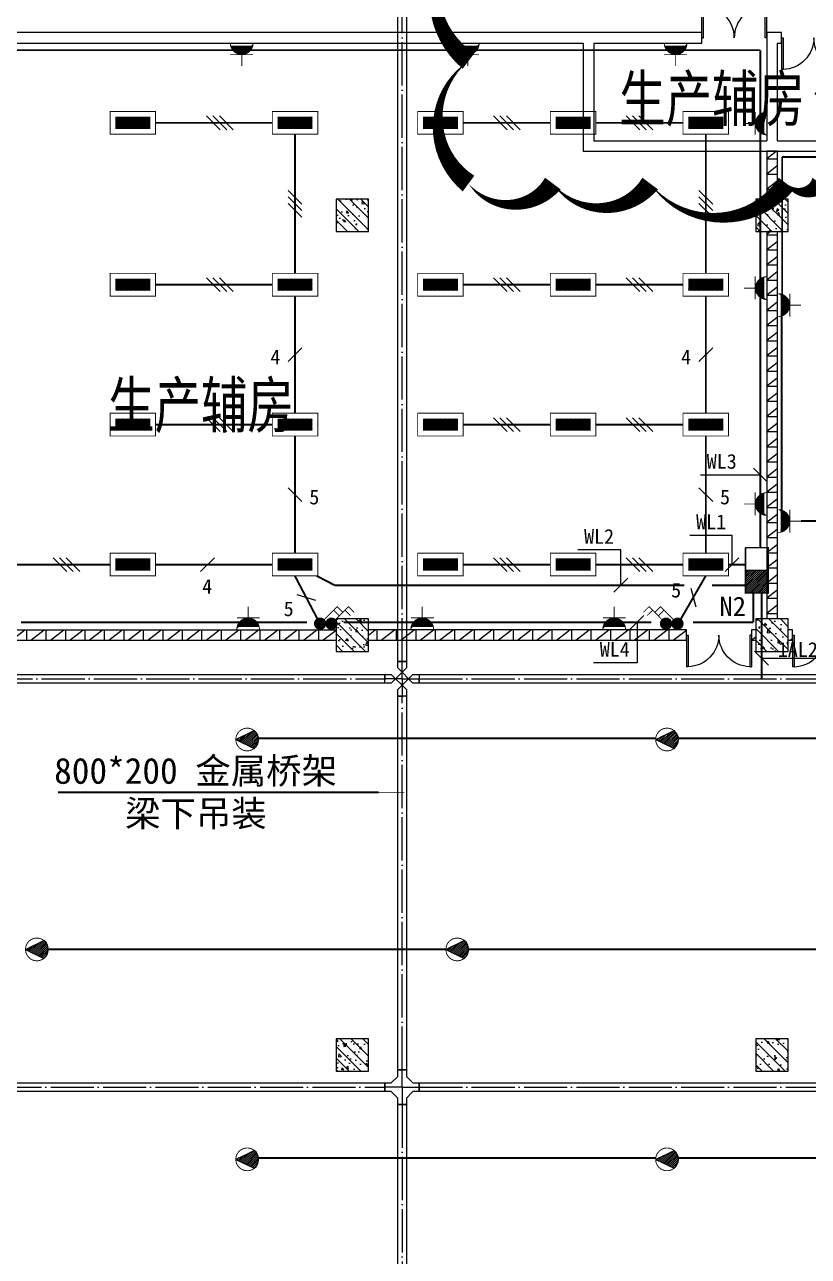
# Model space of a CAD drawing. Header units: millimetres. Extents: x -633009578 to 5705885, y -633235091 to 2571734.
# Drawn here: x 2847343 to 2865463, y 2084081 to 2112540 of the extents above; entities that cross this region are included whole.
import ezdxf

# ---------------------------------------------------------------- set-up
doc = ezdxf.new("R2010")
doc.units = ezdxf.units.MM
doc.header["$LTSCALE"] = 1000
doc.header["$MEASUREMENT"] = 0
doc.linetypes.add('DASHED2', pattern=[0.375, 0.25, -0.125])
doc.linetypes.add('DOTE', pattern=[2.4200000000000004, 2, -0.2, 0.02, -0.2])
doc.layers.get('0').update_dxf_attribs({"color": 9})
for name, color, linetype in [('3T_WOOD', 21, 'Continuous'), ('A-COLUM(柱)', 255, 'Continuous'), ('A-DOOR(门）', 4, 'Continuous'), ('A-HATH(填充)', 8, 'Continuous'), ('A-TEXT(房间)', 243, 'Continuous'), ('A-WALL(墙)', 255, 'Continuous'), ('DIM_MODI', 6, 'Continuous'), ('电-强电平面-标注', 3, 'Continuous'), ('电-强电平面-线缆', 3, 'Continuous'), ('电-桥架', 4, 'Continuous'), ('设备-插座', 3, 'Continuous'), ('设备-照明', 3, 'Continuous'), ('设备-箱柜', 3, 'Continuous')]:
    doc.layers.add(name, color=color, linetype=linetype)
doc.styles.add('_TCH', font='simhei.ttf', dxfattribs={"width": 0.75, "bigfont": 'hztxt.shx'})
doc.styles.add('ELEC-DIM', font='simhei.ttf')
doc.styles.add('IDQSTYLE', font='simhei.ttf', dxfattribs={"width": 0.707, "bigfont": 'hztxt.shx'})
pattern_1 = [(0, (-1310557.920547368, -13.22285339003429), (0, 350), []), (37.875, (-1310157.920547368, -13.22285339003429), (-169.61527734408, 218.0766567528281), []), (90, (-1310157.920547368, -13.22285339003429), (-450, 2.755455298081545e-14), [])]

# ---------------------------------------------------------------- blocks, each defined once
blk = doc.blocks.new('$DorLib2D$00000002')
for p, q in [((-0.5, -5.684341886080802e-17), (-0.5000000000000007, 0.4875)), ((-0.4750000000000007, 0.4875), (-0.5000000000000007, 0.4875)), ((-0.475, -2.842170943040401e-17), (-0.4750000000000007, 0.4875)), ((0.475, -2.842170943040401e-17), (0.4750000000000007, 0.4875)), ((0.4750000000000007, 0.4875), (0.5000000000000007, 0.4875)), ((0.5, -5.684341886080802e-17), (0.5000000000000007, 0.4875)), ((-0.5, -5.684341886080802e-17), (-0.475, -2.842170943040401e-17)), ((0.5, -5.684341886080802e-17), (0.475, -2.842170943040401e-17))]:
    blk.add_line(p, q)
at = {"lineweight": 13}
for centre, start, end in [((-0.4875, -4.263256414560601e-17), 0, 88.53071641864632), ((0.4875, -4.263256414560601e-17), 91.4692835813537, 180)]:
    blk.add_arc(centre, 0.4875, start, end, dxfattribs=at)
blk = doc.blocks.new('_FZH')
h = blk.add_hatch()
h.set_pattern_fill('钢筋混凝土', color=256, scale=0.1, style=0)
h.set_pattern_definition([(45, (0, 0), (-0.1767766952966369, 0.1767766952966369), []), (50, (0, 0), (0.7172601826007535, -0.06275213498259512), [0.07500000000000001, -0.8250000000000001]), (355, (0, 0), (-0.138751333613, 0.7521921337000119), [0.06, -0.66]), (100.4514, (0.05977168000000001, -0.00522934), (0.5785093817140216, 0.6894395420609536), [0.06374019, -0.701142112]), (46.1842, (0, 0.2), (1.067241048625645, -0.1655190143290181), [0.1125, -1.2375]), (96.6356, (0.088936745, 0.186206693), (0.9346627055487033, 0.9741178709004418), [0.095610288, -1.051713]), (351.1842, (0, 0.2), (0.9346619451336272, 0.9741186009253247), [0.09000000000000001, -0.9900000000000001]), (21, (0.1, 0.15), (0.5969070521184617, -0.4026188906653388), [0.07500000000000001, -0.8250000000000001]), (326, (0.1, 0.15), (0.2433153319215824, 0.7251500450468529), [0.06, -0.66]), (71.4514, (0.149742233, 0.116448394), (0.84022262858149, 0.3225304967099524), [0.06374019, -0.701142112]), (37.50000000000001, (0, 0), (0.01215985531729062, 0.3328938538313115), [0, -0.652, 0, -0.67, 0, -0.6625000000000001]), (7.499999999999999, (0, 0), (0.2630695374421486, 0.3944117118823603), [0, -0.382, 0, -0.637, 0, -0.2525]), (-32.5, (-0.223, 0), (0.533822436172409, -0.02255487173437976), [0, -0.25, 0, -0.78, 0, -1.035]), (-42.5, (-0.323, 0), (0.5831861693423862, 0.1001049823323177), [0, -0.325, 0, -0.518, 0, -0.735])])
h.paths.add_polyline_path([(-0.5, -0.5), (0.5, -0.5), (0.5, 0.5), (-0.5, 0.5)])
blk.add_lwpolyline([(-0.5, -0.5), (0.5, -0.5), (0.5, 0.5), (-0.5, 0.5)], close=True)
blk = doc.blocks.new('9-29-1')
at = {"layer": 'A-HATH(填充)'}
h = blk.add_hatch(dxfattribs=at)
h.set_pattern_fill('空心砖', color=256, scale=100, style=0)
h.set_pattern_definition(pattern_1)
h.paths.add_polyline_path([(1208620.598288357, 1430532.113137866), (1208860.598288357, 1430532.113137866), (1208860.598288357, 1431637.113137866), (1208620.598288357, 1431637.113137866)])
h = blk.add_hatch(dxfattribs=at)
h.set_pattern_fill('空心砖', color=256, scale=100, style=0)
h.set_pattern_definition(pattern_1)
h.paths.add_polyline_path([(1208620.598288335, 1429782.113137866), (1208620.598288357, 1420832.113137866), (1208860.598288357, 1420832.113137866), (1208860.598288335, 1429782.113137866)])
h = blk.add_hatch(dxfattribs=at)
h.set_pattern_fill('空心砖', color=256, scale=100, style=0)
h.set_pattern_definition(pattern_1)
h.paths.add_polyline_path([(1198665.598288357, 1420337.113137866), (1198665.598288357, 1420577.113137866), (1189690.598288357, 1420577.113137866), (1189690.598288357, 1420337.113137866)])
h = blk.add_hatch(dxfattribs=at)
h.set_pattern_fill('空心砖', color=256, scale=100, style=0)
h.set_pattern_definition(pattern_1)
h.paths.add_polyline_path([(1199415.598288357, 1420577.113137866), (1199415.598288357, 1420337.113137866), (1206765.598288081, 1420337.113137871), (1206765.598288081, 1420577.113137871)])
h = blk.add_hatch(dxfattribs=at)
h.set_pattern_fill('空心砖', color=256, scale=100, style=0)
h.set_pattern_definition(pattern_1)
h.paths.add_polyline_path([(1208365.598288357, 1420337.11313787), (1208365.598288357, 1420577.11313787), (1208265.598288081, 1420577.113137871), (1208265.598288081, 1420337.113137871)])
h = blk.add_hatch(dxfattribs=at)
h.set_pattern_fill('空心砖', color=256, scale=100, style=0)
h.set_pattern_definition(pattern_1)
h.paths.add_polyline_path([(1209115.598288357, 1420577.113137854), (1209115.598288357, 1420337.113137872), (1209215.598288589, 1420337.113137874), (1209215.598288589, 1420577.113137851)])
at = {"layer": 'A-WALL(墙)'}
for p, q in [((1204500.598288357, 1434377.113137866), (1186430.59828859, 1434377.113137864)), ((1207120.598288081, 1434377.11313789), (1204500.598288357, 1434377.113137866)), ((1207120.598288081, 1434137.113137954), (1207120.598288081, 1434377.11313789)), ((1208740.598288357, 1434377.113137866), (1208620.598288589, 1434377.11313789)), ((1208620.598288589, 1434377.11313789), (1208620.598288589, 1434137.113137954)), ((1208960.598288589, 1434377.113137863), (1208740.598288357, 1434377.113137866)), ((1208960.598288589, 1434137.113137859), (1208960.598288589, 1434377.113137863)), ((1186430.598288589, 1434137.113137865), (1204380.598288374, 1434137.113137864)), ((1204380.598288374, 1434137.113137864), (1204380.598288374, 1431637.11313789)), ((1204620.598288374, 1434137.11313789), (1207120.598288081, 1434137.113137954)), ((1204620.598288374, 1434137.11313789), (1204620.598288374, 1431877.11313789)), ((1208620.598288334, 1434137.11313789), (1208620.598288334, 1431877.11313789)), ((1208860.598288334, 1434137.11313786), (1208960.598288589, 1434137.113137859)), ((1208860.598288334, 1434137.11313786), (1208860.598288334, 1431877.113137874)), ((1204620.598288374, 1431877.11313789), (1208620.598288334, 1431877.11313789)), ((1208860.598288334, 1431877.113137874), (1217940.598288357, 1431877.113137866)), ((1204380.598288374, 1431637.11313789), (1208740.598288357, 1431637.113137866)), ((1208620.598288357, 1431637.113137866), (1208620.598288544, 1430532.113138146)), ((1208860.598288357, 1431637.113137866), (1208620.598288357, 1431637.113137866)), ((1208740.598288357, 1431637.113137866), (1217820.598288449, 1431637.113137874)), ((1208860.598288357, 1431637.113137866), (1208860.598288214, 1430532.113138146)), ((1208620.598288335, 1429782.113137866), (1208620.598288357, 1420832.113137866)), ((1208860.598288335, 1429782.113137866), (1208860.598288357, 1420832.113137866)), ((1189690.598288569, 1420577.113137834), (1198665.598288569, 1420577.113137834)), ((1206765.598288081, 1420577.113137871), (1199415.598288569, 1420577.113137894)), ((1206765.598288081, 1420337.113137871), (1206765.598288081, 1420577.113137871)), ((1208365.598288569, 1420577.113137553), (1208265.598288081, 1420577.113137871)), ((1208265.598288081, 1420577.113137871), (1208265.598288081, 1420337.113137871)), ((1209215.598288589, 1420577.113137851), (1209115.598288569, 1420577.11313805)), ((1209215.598288589, 1420337.113137874), (1209215.598288589, 1420577.113137851)), ((1189690.598288569, 1420337.113137834), (1198665.598288569, 1420337.11313788)), ((1199415.598288569, 1420337.113137886), (1206765.598288081, 1420337.113137871)), ((1208265.598288081, 1420337.113137871), (1208365.598288569, 1420337.113137693)), ((1209115.598288569, 1420337.113137698), (1209215.598288589, 1420337.113137874))]:
    blk.add_line(p, q, dxfattribs=at)
at = {"layer": 'DIM_MODI'}
blk.add_lwpolyline([(1201726.381430959, 1436873.163685239, 0, 450, 0.5), (1201726.381430959, 1433723.163685239, 0, 450, 0.5), (1201726.381430959, 1430890.018079459, 0, 450, 0.5), (1203676.381430959, 1430890.018079459, 0, 450, 0.5), (1205926.381430959, 1430890.018079459, 0, 450, 0.5), (1209076.381430959, 1430890.018079459, 0, 450, 0.5), (1209857.257280068, 1430890.018079459, 0, 450, 0.5), (1209857.257280068, 1433140.018079459, 0, 450, 0.5), (1209857.257280068, 1436740.018079459, 0, 450, 0.5), (1209857.257280068, 1436873.163685239, 0, 450, 0.5), (1207457.257280068, 1436873.163685239, 0, 450, 0.5), (1205657.257280068, 1436873.163685239, 0, 450, 0.5), (1203707.257280068, 1436873.163685239, 0, 450, 0.5), (1201757.257280068, 1436873.163685239, 0, 450, 0.5)], format="xyseb", close=True, dxfattribs=at)
at = {"layer": 'A-COLUM(柱)', "xscale": 750, "yscale": 750, "zscale": 750, "rotation": 270}
for p in [(1199040.598288357, 1430157.113137866), (1208740.598288357, 1430157.113137866), (1199040.598288357, 1420457.113137866), (1208740.598288357, 1420457.113137866), (1199040.598288357, 1410757.113137866), (1208740.598288357, 1410757.113137866)]:
    blk.add_blockref('_FZH', p, dxfattribs=at)
at = {"layer": 'A-DOOR(门）', "xscale": 1500, "yscale": 1500, "zscale": 1500}
blk.add_blockref('$DorLib2D$00000002', (1207870.598288297, 1434257.113137866), dxfattribs=at)
at = {"layer": 'A-DOOR(门）', "xscale": -1500, "yscale": 1500, "zscale": 1500, "rotation": 180}
for p in [(1209710.598288395, 1434257.113137866), (1207515.598288228, 1420457.113137866)]:
    blk.add_blockref('$DorLib2D$00000002', p, dxfattribs=at)
at = {"layer": 'A-DOOR(门）', "extrusion": (0, 0, -1), "xscale": -1500, "yscale": 1500, "zscale": 1500, "rotation": 180}
blk.add_blockref('$DorLib2D$00000002', (-1209965.598288465, 1420457.113137866), dxfattribs=at)
at = {"layer": 'A-TEXT(房间)', "style": '_TCH', "width": 0.75}
for p in [(1205206.989298319, 1432327.225330187), (1193393.615099117, 1425247.503696461)]:
    blk.add_text('生产辅房', height=1050, dxfattribs=at).set_placement(p)
blk = doc.blocks.new('*X153')
at = {"color": 0, "linetype": 'Continuous'}
for p, q in [((234.7655414724513, 317.9212989399893), (239.3433150387835, 322.4990725063215)), ((234.7655414724513, 318.3455630087012), (238.9190509700716, 322.4990725063215)), ((234.7655414724513, 318.7698270774131), (238.4947869013596, 322.4990725063215)), ((234.7655414724513, 319.1940911461251), (238.0705228326477, 322.4990725063215)), ((234.7655414724513, 319.618355214837), (237.6462587639358, 322.4990725063215)), ((234.7655414724513, 320.0426192835489), (237.2219946952239, 322.4990725063215)), ((234.7655414724513, 320.4668833522609), (236.797730626512, 322.4990725063215)), ((234.7655414724513, 320.8911474209728), (236.3734665578, 322.4990725063215)), ((234.7655414724513, 321.3154114896847), (235.9492024890881, 322.4990725063215)), ((234.7655414724513, 321.7396755583966), (235.5249384203761, 322.4990725063215)), ((234.7655414724513, 322.1639396271086), (235.1006743516642, 322.4990725063215)), ((234.7675791074955, 317.4990725063215), (239.7655414724513, 322.4970348712774)), ((235.1918431762074, 317.4990725063215), (239.7655414724513, 322.0727708025654)), ((235.6161072449193, 317.4990725063215), (239.7655414724513, 321.6485067338535)), ((236.0403713136312, 317.4990725063215), (239.7655414724513, 321.2242426651416)), ((236.4646353823431, 317.4990725063215), (239.7655414724513, 320.7999785964296)), ((236.8888994510551, 317.4990725063215), (239.7655414724513, 320.3757145277177)), ((237.313163519767, 317.4990725063215), (239.7655414724513, 319.9514504590058)), ((237.7374275884789, 317.4990725063215), (239.7655414724513, 319.5271863902939)), ((238.1616916571909, 317.4990725063215), (239.7655414724513, 319.1029223215819)), ((238.5859557259028, 317.4990725063215), (239.7655414724513, 318.67865825287)), ((239.0102197946147, 317.4990725063215), (239.7655414724513, 318.2543941841581)), ((239.4344838633266, 317.4990725063215), (239.7655414724513, 317.8301301154461))]:
    blk.add_line(p, q, dxfattribs=at)
blk = doc.blocks.new('HC000435')
at = {"color": 0, "linetype": 'Continuous'}
blk.add_line((2.5, 0), (-2.5, 0), dxfattribs=at)
at = {"color": 0, "linetype": 'Continuous', "const_width": 0.3}
for points in [[(2.5, 0), (2.5, 5), (-2.5, 5)], [(-2.5, 5), (-2.5, 0)], [(-2.5, 0), (-2.5, -5), (2.5, -5), (2.5, 0)]]:
    blk.add_lwpolyline(points, dxfattribs=at)
at = {"color": 0, "linetype": 'Continuous'}
blk.add_blockref('*X153', (-237.2655414724513, -322.4990725063215), dxfattribs=at)
at = {"color": 0, "style": 'IDQSTYLE', "width": 0.7}
blk.add_attdef('PSFHATT', (4.500000000000028, -5), '', height=2.5, dxfattribs=at)
blk = doc.blocks.new('*X285')
at = {"color": 0, "linetype": 'Continuous'}
for p, q in [((159.595646846908, 156.7672197221619), (159.6233466819307, 156.7949195571846)), ((159.6640079704214, 156.5527381332005), (159.9061893944054, 156.7949195571846)), ((159.747532531186, 156.3534199814905), (160.18903210688, 156.7949195571846)), ((159.8446775338837, 156.1677222717137), (160.4718748193546, 156.7949195571846)), ((159.9544025265515, 155.9946045519069), (160.7547175318292, 156.7949195571846)), ((160.0760273856543, 155.833386698535), (161.0375602443038, 156.7949195571846)), ((160.2091522122192, 155.6836688126253), (161.3204029567785, 156.7949195571846)), ((160.3536147760518, 155.5452886639833), (161.6032456692531, 156.7949195571846)), ((160.5094741859558, 155.4183053614127), (161.8860883817277, 156.7949195571846)), ((160.6770167777584, 155.3030052407406), (162.1689310942023, 156.7949195571846)), ((160.8567856433337, 155.1999313938414), (162.451773806677, 156.7949195571846)), ((161.0496413096342, 155.1099443476672), (162.7346165191516, 156.7949195571846)), ((161.2568708631404, 155.0343311886988), (163.0174592316262, 156.7949195571846)), ((161.4803825063601, 154.9750001194438), (163.3003019441008, 156.7949195571846)), ((161.7230685552892, 154.9348434558983), (163.5831446565754, 156.7949195571846)), ((161.9895441276247, 154.9184763157592), (163.86598736905, 156.7949195571846)), ((162.2878715788766, 154.9339610545365), (164.4937876543064, 157.1398771299663)), ((162.6346011340941, 154.9978478972794), (164.4299008115636, 156.7931475747489)), ((163.0778250055067, 155.1582290562173), (164.2695196526256, 156.3499237033363))]:
    blk.add_line(p, q, dxfattribs=at)
blk = doc.blocks.new('HC001597')
at = {"color": 0, "linetype": 'Continuous', "const_width": 0.2}
for points in [[(0, 1.876521703951876), (0, 4.376521703951876)], [(2.549372027147328, 1.900129832397506), (-2.483025305961492, 1.900129832397506)], [(2.421006983541884, 0), (-2.421006983541884, 0)]]:
    blk.add_lwpolyline(points, dxfattribs=at)
blk.add_lwpolyline([(2.5, -0.6234782960481243, 0.1989123673796542), (1.76776695296634, 1.144288656918215, 0.1989123673796558), (4.205349176516791e-17, 1.876521703951876, 0.1989123673796558), (-1.76776695296634, 1.144288656918216, 0.1989123673796542), (-2.5, -0.6234782960481239)], format="xyb", dxfattribs=at)
at = {"color": 0, "linetype": 'Continuous', "rotation": 180}
blk.add_blockref('*X285', (162.0093508556101, 156.7949195571846), dxfattribs=at)
at = {"color": 0, "style": 'IDQSTYLE', "width": 0.7}
blk.add_attdef('PSFHATT', (4.549372027147328, -0.6234783060481244), '', height=2.5, dxfattribs=at)
blk = doc.blocks.new('*X353')
at = {"color": 0, "linetype": 'Continuous'}
for p, q in [((277.1059544658493, 221.9516255332986), (279.536990929048, 224.3826619964973)), ((277.1059544658493, 222.2344682457732), (279.2541482165735, 224.3826619964973)), ((277.1059544658493, 222.5173109582479), (278.9713055040988, 224.3826619964973)), ((277.1059544658493, 222.8001536707225), (278.6884627916242, 224.3826619964973)), ((277.1059544658493, 223.0829963831971), (278.4056200791496, 224.3826619964973)), ((277.1059544658493, 223.3658390956717), (278.122777366675, 224.3826619964973)), ((277.1059544658493, 223.6486818081463), (277.8399346542004, 224.3826619964973)), ((277.1059544658493, 223.9315245206209), (277.5570919417257, 224.3826619964973)), ((277.1059544658493, 224.2143672330955), (277.2742492292511, 224.3826619964973)), ((277.3198336415227, 221.8826619964973), (279.8198336415227, 224.3826619964973)), ((277.6026763539973, 221.8826619964973), (280.1026763539973, 224.3826619964973)), ((277.8855190664719, 221.8826619964973), (280.3855190664719, 224.3826619964973)), ((278.1683617789465, 221.8826619964973), (280.6683617789466, 224.3826619964973)), ((278.4512044914212, 221.8826619964973), (280.9512044914212, 224.3826619964973)), ((278.7340472038958, 221.8826619964973), (281.2340472038958, 224.3826619964973)), ((279.0168899163704, 221.8826619964973), (281.5168899163704, 224.3826619964973)), ((279.299732628845, 221.8826619964973), (281.799732628845, 224.3826619964973)), ((279.5825753413196, 221.8826619964973), (282.0825753413196, 224.3826619964973)), ((279.8654180537943, 221.8826619964973), (282.3654180537943, 224.3826619964973)), ((280.1482607662689, 221.8826619964973), (282.6482607662689, 224.3826619964973)), ((280.4311034787435, 221.8826619964973), (282.9311034787435, 224.3826619964973)), ((280.7139461912181, 221.8826619964973), (283.2139461912181, 224.3826619964973)), ((280.9967889036927, 221.8826619964973), (283.4967889036927, 224.3826619964973)), ((281.2796316161674, 221.8826619964973), (283.7796316161674, 224.3826619964973)), ((281.5624743286419, 221.8826619964973), (284.062474328642, 224.3826619964973)), ((281.8453170411166, 221.8826619964973), (284.3453170411166, 224.3826619964973)), ((282.1281597535912, 221.8826619964973), (284.6059544658494, 224.3604567087555)), ((282.4110024660658, 221.8826619964973), (284.6059544658494, 224.0776139962809)), ((282.6938451785405, 221.8826619964973), (284.6059544658494, 223.7947712838063)), ((282.976687891015, 221.8826619964973), (284.6059544658494, 223.5119285713317)), ((283.2595306034897, 221.8826619964973), (284.6059544658494, 223.229085858857)), ((283.5423733159643, 221.8826619964973), (284.6059544658494, 222.9462431463824)), ((283.8252160284389, 221.8826619964973), (284.6059544658494, 222.6634004339078)), ((284.1080587409135, 221.8826619964973), (284.6059544658494, 222.3805577214332)), ((284.3909014533882, 221.8826619964973), (284.6059544658494, 222.0977150089586))]:
    blk.add_line(p, q, dxfattribs=at)
blk = doc.blocks.new('HC000062')
at = {"color": 0, "linetype": 'Continuous', "const_width": 0.2}
for points in [[(-4.97662087547036, 2.499999999999943), (5.023379124529697, 2.499999999999943), (5.023379124529697, -2.500000000000057), (-4.97662087547036, -2.500000000000057), (-4.97662087547036, 2.499999999999943)], [(-3.72662087547036, 1.25), (-3.72662087547036, -1.250000000000057), (3.773379124529697, -1.250000000000057), (3.773379124529697, 1.25), (-3.72662087547036, 1.25)]]:
    blk.add_lwpolyline(points, dxfattribs=at)
at = {"color": 0, "linetype": 'Continuous'}
blk.add_blockref('*X353', (-280.8325753413197, -223.1326619964974), dxfattribs=at)
at = {"color": 0, "style": 'IDQSTYLE', "width": 0.7}
blk.add_attdef('PSFHATT', (7.023379124529697, -2.500000000000057), '', height=2.5, dxfattribs=at)
blk = doc.blocks.new('*X157')
at = {"color": 0, "linetype": 'Continuous'}
for p, q in [((261.9988066744281, 135.850956910748), (263.2375091559566, 137.0896593922765)), ((262.0234026256783, 135.5927101495236), (263.4957559171792, 137.0650634410244)), ((262.0463461952987, 136.1813391440932), (262.9071269225657, 137.0421198713602)), ((262.0884022348038, 135.3748670461744), (263.7135990205094, 137.00006383188)), ((262.1829592200917, 135.1865813189878), (263.9018847477136, 136.9055068466096)), ((262.3023466942452, 135.0231260806666), (264.0653399860179, 136.7861193724393)), ((262.4446987243758, 134.8826353983226), (264.205830668362, 136.6437673423088)), ((262.6100901587723, 134.7651841202445), (264.3232819464568, 136.478375907929)), ((262.8005700291263, 134.6728212781239), (264.4156447885779, 136.2878960375755)), ((263.0211904412342, 134.6105989777572), (264.4778670889456, 136.0672756254685)), ((263.2836307586351, 134.5901965826834), (264.4982694840214, 135.8048353080697)), ((263.6234742990336, 134.6471974106073), (264.4412686561033, 135.464991767677))]:
    blk.add_line(p, q, dxfattribs=at)
blk = doc.blocks.new('HC000107')
at = {"color": 0, "linetype": 'Continuous', "const_width": 0.2}
for points in [[(0.8838834764831067, 2.133883476483163), (3.75, 5), (5, 3.75)], [(2.898879886034138, 4.275409520972289), (4.191507707965854, 3.019373591507303)]]:
    blk.add_lwpolyline(points, dxfattribs=at)
blk.add_lwpolyline([(0.88388347648322, 0.3661165235168934, 0.1989123673796338), (1.249999999999944, 1.250000000000057, 0.1989123673796269), (0.8838834764831636, 2.13388347648322, 0.1989123673796352), (4.172009959724221e-16, 2.5, 0.1989123673796539), (-0.8838834764831627, 2.13388347648322, 0.1989123673796721), (-1.250000000000056, 1.250000000000057, 0.1989123673796564), (-0.8838834764832764, 0.3661165235168368, 0.198912367379673), (0, 0, 0.198912367379652)], format="xyb", close=True, dxfattribs=at)
at = {"color": 0, "linetype": 'Continuous'}
blk.add_blockref('*X157', (-263.2487560761182, -134.5897099905746), dxfattribs=at)
at = {"color": 0, "style": 'IDQSTYLE', "width": 0.7}
blk.add_attdef('PSFHATT', (7, -1e-08), '', height=2.5, dxfattribs=at)
blk = doc.blocks.new('*X108')
at = {"color": 0}
for p, q in [((136.0879914567448, 111.480675471453), (136.5891116047425, 111.9817956194506)), ((136.3734191454286, 111.3418390914248), (137.4151954540143, 112.3836154000105)), ((136.6588468341124, 111.2030027113966), (138.2412793032861, 112.7854351805704)), ((136.9442745227961, 111.0641663313685), (139.0673631525579, 113.1872549611303)), ((137.2297022114799, 110.9253299513403), (139.8744412620303, 113.5700690018908)), ((137.5151299001637, 110.7864935713122), (140.0984677542244, 113.3698314253729)), ((137.8005575888474, 110.647657191284), (140.296945436022, 113.1440450384586)), ((138.0859852775312, 110.5088208112558), (140.4692639236895, 112.8920994574141)), ((138.371412966215, 110.3699844312277), (140.613526567314, 112.6120980323267)), ((138.6568406548987, 110.2311480511995), (140.7260447237948, 112.3003521200956)), ((138.9422683435825, 110.0923116711714), (140.8001002526411, 111.9501435802299)), ((139.2276960322663, 109.9534752911432), (140.8226944263358, 111.5484736852127)), ((139.51312372095, 109.814638911115), (140.7634411569734, 111.0649563471384)), ((139.7985514096338, 109.6758025310869), (140.4970677059702, 110.3743188274233))]:
    blk.add_line(p, q, dxfattribs=at)
blk = doc.blocks.new('HC000092')
at = {"color": 0}
for p, q in [((-2.500000000000142, -1.989519660128281e-13), (1.543345329370851, 1.966744821857574)), ((-2.500000000000142, 1.989519660128281e-13), (1.543345329370851, -1.966744821857574))]:
    blk.add_line(p, q, dxfattribs=at)
at = {"color": 0, "linetype": 'Continuous', "const_width": 0.2}
blk.add_lwpolyline([(-1.7677669529659, -1.767766952965502, 0.1989123673796719), (-1.431228860470851e-13, -2.499999999999062, 0.1989123673796543), (1.767766952965616, -1.767766952965502, 0.1989123673796617), (2.499999999999858, 9.379164112033322e-13, 0.1989123673796613), (1.767766952965616, 1.767766952967264, 0.198912367379653), (-1.416224044503017e-13, 2.500000000000938, 0.1989123673796648), (-1.767766952965899, 1.767766952967265, 0.1989123673796613), (-2.500000000000142, 9.381115404892809e-13, 0.1989123673796762)], format="xyb", close=True, dxfattribs=at)
at = {"color": 0}
blk.add_arc((0, 0), 2.499999999999059, 308.1220102505408, 51.8779897494594, dxfattribs=at)
blk.add_blockref('*X108', (-138.3234359480451, -111.609359304874), dxfattribs=at)
at = {"color": 0, "style": 'IDQSTYLE', "width": 0.7}
blk.add_attdef('PSFHATT', (4.500000009999858, -2.500000009999062), '', height=2.5, dxfattribs=at)

msp = doc.modelspace()

# ---------------------------------------------------------------- linework, layer by layer
at = {"layer": '电-强电平面-标注'}
for p, q in [((2851546.683147456, 2110429.784384982), (2851864.881198991, 2110111.586333449)), ((2851696.683147456, 2110429.784384982), (2852014.881198991, 2110111.586333449)), ((2851846.683147456, 2110429.784384982), (2852164.881198991, 2110111.586333449)), ((2858180.01648077, 2110429.784384982), (2858498.214532305, 2110111.586333449)), ((2858330.01648077, 2110429.784384982), (2858648.214532305, 2110111.586333449)), ((2858480.01648077, 2110429.784384982), (2858798.214532305, 2110111.586333449)), ((2861246.683147456, 2110429.784384982), (2861564.881198991, 2110111.586333449)), ((2861396.683147456, 2110429.784384982), (2861714.881198991, 2110111.586333449)), ((2861546.683147456, 2110429.784384982), (2861864.881198991, 2110111.586333449)), ((2853437.471288847, 2108710.034384997), (2853755.66934038, 2108391.836333463)), ((2853437.471288847, 2108560.034384997), (2853755.66934038, 2108241.836333463)), ((2862932.471288847, 2108710.034384997), (2863250.66934038, 2108391.836333463)), ((2862932.471288847, 2108560.034384997), (2863250.66934038, 2108241.836333463)), ((2853437.471288847, 2108410.034384997), (2853755.66934038, 2108091.836333463)), ((2862932.471288847, 2108410.034384997), (2863250.66934038, 2108091.836333463)), ((2851546.683147456, 2106690.284384982), (2851864.881198991, 2106372.086333449)), ((2851696.683147456, 2106690.284384982), (2852014.881198991, 2106372.086333449)), ((2851846.683147456, 2106690.284384982), (2852164.881198991, 2106372.086333449)), ((2858180.01648077, 2106690.284384982), (2858498.214532305, 2106372.086333449)), ((2858330.01648077, 2106690.284384982), (2858648.214532305, 2106372.086333449)), ((2858480.01648077, 2106690.284384982), (2858798.214532305, 2106372.086333449)), ((2861246.683147456, 2106690.284384982), (2861564.881198991, 2106372.086333449)), ((2861396.683147456, 2106690.284384982), (2861714.881198991, 2106372.086333449)), ((2861546.683147456, 2106690.284384982), (2861864.881198991, 2106372.086333449)), ((2853437.471288846, 2104755.419666782), (2853755.66934038, 2105073.617718315)), ((2862932.471288846, 2104755.419666782), (2863250.66934038, 2105073.617718315)), ((2851546.683147456, 2103456.951051649), (2851864.881198991, 2103138.753000116)), ((2851696.683147456, 2103456.951051649), (2852014.881198991, 2103138.753000116)), ((2851846.683147456, 2103456.951051649), (2852164.881198991, 2103138.753000116)), ((2858180.01648077, 2103456.951051649), (2858498.214532305, 2103138.753000116)), ((2858330.01648077, 2103456.951051649), (2858648.214532305, 2103138.753000116)), ((2858480.01648077, 2103456.951051649), (2858798.214532305, 2103138.753000116)), ((2861246.683147456, 2103456.951051649), (2861564.881198991, 2103138.753000116)), ((2861396.683147456, 2103456.951051649), (2861714.881198991, 2103138.753000116)), ((2861546.683147456, 2103456.951051649), (2861864.881198991, 2103138.753000116)), ((2864195.400974233, 2102292.099025766), (2864513.599025767, 2101973.900974233)), ((2863961.5, 2102133), (2862966.56329114, 2102133)), ((2864354.5, 2102133), (2863961.5, 2102133)), ((2853755.66934038, 2101522.086333449), (2853437.471288846, 2101840.284384982)), ((2863250.66934038, 2101522.086333449), (2862932.471288846, 2101840.284384982)), ((2863697.5, 2100739.5), (2862721.550632911, 2100739.5)), ((2863697.5, 2100064.518692539), (2863697.5, 2100739.5)), ((2848001.01648077, 2100223.617718316), (2848319.214532305, 2099905.419666782)), ((2848151.01648077, 2100223.617718316), (2848469.214532305, 2099905.419666782)), ((2848301.01648077, 2100223.617718316), (2848619.214532305, 2099905.419666782)), ((2851411.080759343, 2099905.419666772), (2851729.278810875, 2100223.617718307)), ((2858180.01648077, 2100223.617718316), (2858498.214532305, 2099905.419666782)), ((2858330.01648077, 2100223.617718316), (2858648.214532305, 2099905.419666782)), ((2858480.01648077, 2100223.617718316), (2858798.214532305, 2099905.419666782)), ((2861126.5, 2100403), (2860131.56329114, 2100403)), ((2861126.5, 2099588.009919271), (2861126.5, 2100403)), ((2861246.683147456, 2100223.617718316), (2861564.881198991, 2099905.419666782)), ((2861396.683147456, 2100223.617718316), (2861714.881198991, 2099905.419666782)), ((2861546.683147456, 2100223.617718316), (2861864.881198991, 2099905.419666782)), ((2863856.599025766, 2100223.617718306), (2863538.400974234, 2099905.419666771)), ((2861285.599025766, 2099747.108945039), (2860967.400974234, 2099428.910893504)), ((2853636.58952653, 2099374.878045382), (2854066.240398133, 2099241.086683437)), ((2862742.955336731, 2099521.108843283), (2862859.184268435, 2099086.378081277)), ((2861661.599025766, 2098890.599025767), (2861343.400974234, 2098572.400974232)), ((2861502.5, 2098731.5), (2861502.5, 2097795.5)), ((2864220.153305849, 2098060.517133783), (2864538.351357384, 2097742.31908225)), ((2861502.5, 2097795.5), (2860494.272151899, 2097795.5)), ((2864379.252331616, 2097901.418108017), (2864625.752331642, 2097901.418108017)), ((2864625.752331643, 2097901.418108017), (2866723.266487764, 2097901.418108017))]:
    msp.add_line(p, q, dxfattribs=at)
at = {"layer": '电-强电平面-线缆', "color": 1, "linetype": 'Continuous', "const_width": 45}
for points in [[(2846675.602332002, 2111949.634221952), (2852154.761713658, 2111949.634221952)], [(2852569.602332002, 2111949.634221952), (2857382.30636691, 2111949.634221952)], [(2857797.146985253, 2111949.634221952), (2862187.261713658, 2111949.634221952)], [(2862602.102332002, 2111949.634221952), (2864354.5, 2111949.634221952)], [(2864354.5, 2110475.333758898), (2864354.5, 2111949.634221952)], [(2853069.115506537, 2110270.685359216), (2850368.448839871, 2110270.685359216)], [(2859497.448839871, 2110270.685359216), (2857480.782173204, 2110270.685359216)], [(2862564.115506537, 2110270.685359216), (2860547.448839871, 2110270.685359216)], [(2853596.570314613, 2106793.685359234), (2853596.570314613, 2110008.185359225)], [(2863091.570314613, 2106793.685359234), (2863091.570314613, 2110008.185359225)], [(2864354.5, 2106671.667367181), (2864354.5, 2110038.154415176)], [(2864856.5, 2109482.769997029), (2866075.57088737, 2109482.769997029)], [(2864856.5, 2106307.398485532), (2864856.5, 2109482.769997029)], [(2853069.115506537, 2106531.185359216), (2850368.448839871, 2106531.185359216)], [(2859497.448839871, 2106531.185359216), (2857480.782173204, 2106531.185359216)], [(2862564.115506537, 2106531.185359216), (2860547.448839871, 2106531.185359216)], [(2853596.570314613, 2106268.685359216), (2853596.570314613, 2103560.352025883)], [(2863091.570314613, 2106268.685359216), (2863091.570314613, 2103560.352025883)], [(2864354.5, 2101682.379003353), (2864354.5, 2106234.48802338)], [(2864843.5, 2101322.262399075), (2864843.5, 2105807.458634711)], [(2853069.115506537, 2103297.852025883), (2850368.448839871, 2103297.852025883)], [(2859497.448839871, 2103297.852025883), (2857480.782173204, 2103297.852025883)], [(2862564.115506537, 2103297.852025883), (2860547.448839871, 2103297.852025883)], [(2853596.570314613, 2103035.352025883), (2853596.570314613, 2100327.018692549)], [(2863091.570314613, 2103035.352025883), (2863091.570314613, 2100327.018692549)], [(2864354.5, 2100456.346595224), (2864354.5, 2101245.199659631)], [(2865295.15811846, 2101070.216335007), (2865853.327364676, 2101070.216335007)], [(2849318.448839871, 2100064.518692549), (2847132.282173204, 2100064.518692549)], [(2853069.115506537, 2100064.518692549), (2850368.448839871, 2100064.518692549)], [(2859497.448839871, 2100064.518692549), (2857480.782173204, 2100064.518692549)], [(2862564.115506537, 2100064.518692549), (2860547.448839871, 2100064.518692549)], [(2863614.115506551, 2100064.518692539), (2864009.065077785, 2100064.518692539)], [(2854110.829924664, 2098813.94603628), (2853592, 2099802.018692539)], [(2854510, 2099588.009919271), (2854097.5, 2099802.018692539)], [(2862513.024098616, 2098805.468232021), (2863089.115506551, 2099802.018692539)], [(2854510, 2099588.009919271), (2862598, 2099588.009919271)], [(2863233, 2099588.009919271), (2864009.065077785, 2099588.009919271)], [(2864188.5, 2098731.5), (2864188.5, 2099406.346595224)], [(2864380.633262372, 2097425.918108017), (2864380.633262372, 2099406.346595224)], [(2847259.914372899, 2098731.5), (2852304.654803677, 2098731.5)], [(2852715.345196323, 2098731.5), (2853868.5, 2098731.5)], [(2854717, 2098731.5), (2856330.761079331, 2098731.5)], [(2856741.451471977, 2098731.5), (2860767.261079331, 2098731.5)], [(2861177.951471977, 2098731.5), (2861834, 2098731.5)], [(2862794.5, 2098731.5), (2864188.5, 2098731.5)], [(2852749.614706771, 2096052.933666051), (2861934.123356802, 2096052.933666051)], [(2862455.864706771, 2096052.933666051), (2871259.123356802, 2096052.933666051)], [(2847888.844031787, 2091172.852026001), (2857082.394031787, 2091172.852026001)], [(2857607.594031787, 2091172.852026001), (2866657.394031787, 2091172.852026001)], [(2852749.614706771, 2086352.933666051), (2861934.123356802, 2086352.933666051)], [(2862455.864706771, 2086352.933666051), (2871259.123356802, 2086352.933666051)]]:
    msp.add_lwpolyline(points, dxfattribs=at)
at = {"layer": '电-桥架', "color": 5, "linetype": 'DOTE', "ltscale": 0.5}
for p, q in [((2856068.310759865, 2097825.918108017), (2856068.311241303, 2116805.477222501)), ((2856068.310749718, 2097425.918108017), (2856068.310759865, 2097825.918108017)), ((2792074.75157005, 2097425.918108017), (2855668.310749719, 2097425.918108017)), ((2856068.310749718, 2097425.918108017), (2855668.310749718, 2097425.918108017)), ((2856068.310749718, 2097425.918108017), (2856468.310749718, 2097425.918108017)), ((2856068.310749718, 2097425.918108017), (2856068.310739571, 2097025.918108017)), ((2856468.310749719, 2097425.918108017), (2904727.329915568, 2097425.918108017)), ((2856068.31052052, 2088390.319789769), (2856068.310739571, 2097025.918108017)), ((2856068.310510373, 2087990.319789769), (2856068.31052052, 2088390.319789769)), ((2788656.547101805, 2087990.319789769), (2855668.310405932, 2087990.319789769)), ((2856068.310510373, 2087990.319789769), (2855668.310510373, 2087990.319789769)), ((2856068.310510373, 2087990.319789769), (2856068.310500227, 2087590.319789769)), ((2856068.310510373, 2087990.319789769), (2856468.310510373, 2087990.319789769)), ((2856468.310510373, 2087990.319789769), (2904727.329915568, 2087990.319789769)), ((2856068.310404589, 2087590.319789769), (2856068.310374057, 2078499.053935404))]:
    msp.add_line(p, q, dxfattribs=at)
at = {"layer": '电-桥架', "color": 9, "linetype": 'DASHED2', "ltscale": 0.5}
for p, q in [((2855668.310749719, 2097525.918108017), (2855668.310749719, 2097325.918108017)), ((2856468.310749719, 2097325.918108017), (2856468.310749719, 2097525.918108017)), ((2855968.310739571, 2097025.918110554), (2856168.310739571, 2097025.918105481)), ((2855968.310404589, 2087590.319790104), (2856168.310404589, 2087590.319789434))]:
    msp.add_line(p, q, dxfattribs=at)
at = {"layer": '电-桥架', "ltscale": 0.5}
for points in [[(2856168.311241303, 2116805.477219965), (2856168.310759865, 2097825.918105482), (2855968.310759865, 2097825.918110554), (2855968.311241303, 2116805.477225037)], [(2855668.310749719, 2097325.918108017), (2792074.751570052, 2097325.918108017), (2792074.75157005, 2097525.918108017), (2855668.310749717, 2097525.918108017)], [(2856468.310749831, 2097525.918108017), (2904727.329915568, 2097525.918108017), (2904727.32991557, 2097325.918108017), (2856468.310749719, 2097325.918108017)], [(2856168.310739571, 2097025.918105481), (2856168.31052052, 2088390.319787233), (2855968.31052052, 2088390.319792306), (2855968.310739571, 2097025.918110554)]]:
    msp.add_lwpolyline(points, dxfattribs=at)
for points in [[(2856168.310759865, 2097825.918105482), (2856168.310756059, 2097675.918105482), (2855818.310749719, 2097325.918108018), (2855668.310749719, 2097325.918108018), (2855668.310749717, 2097525.918108018), (2855818.310749717, 2097525.918108018), (2856168.310743377, 2097175.918105481), (2856168.310739571, 2097025.918105481), (2855968.310739571, 2097025.918110554), (2855968.310743377, 2097175.918110554), (2856318.310749717, 2097525.918108018), (2856468.310749717, 2097525.918108018), (2856468.310749719, 2097325.918108018), (2856318.310749719, 2097325.918108018), (2855968.310756059, 2097675.918110554), (2855968.310759865, 2097825.918110554)], [(2855968.310500227, 2087590.319792306), (2855968.310504032, 2087740.319792306), (2855818.310510374, 2087890.319789769), (2855668.310510374, 2087890.319789769), (2855668.310510373, 2088090.319789769), (2855818.310510373, 2088090.319789769), (2855968.310516715, 2088240.319792306), (2855968.31052052, 2088390.319792306), (2856168.31052052, 2088390.319787233), (2856168.310516715, 2088240.319787233), (2856318.310510373, 2088090.319789769), (2856468.310510373, 2088090.319789769), (2856468.310510374, 2087890.319789769), (2856318.310510374, 2087890.319789769), (2856168.310504032, 2087740.319787233), (2856168.310500227, 2087590.319787233)], [(2855668.310405934, 2087890.319789769), (2788656.547101805, 2087890.319789769), (2788656.547101805, 2088090.319789769), (2855668.310405932, 2088090.319789769)], [(2904727.32991557, 2087890.319789769), (2856468.310510375, 2087890.319789769), (2856468.310510373, 2088090.319789769), (2904727.329915568, 2088090.319789769)], [(2855968.310374057, 2078499.05393574), (2855968.310404589, 2087590.319790104), (2856168.310404589, 2087590.319789434), (2856168.310374057, 2078499.053935069)]]:
    msp.add_lwpolyline(points, close=True, dxfattribs=at)
at = {"layer": '设备-箱柜', "color": 6}
msp.add_lwpolyline([(2856124.264949195, 2094805.66817601, 15, 15, 0), (2855531.622709858, 2094805.66817601, 15, 15, 0), (2855531.622709858, 2094805.66817601, 45, 45, 0), (2848113.193019433, 2094805.66817601, 45, 45, 0)], format="xyseb", dxfattribs=at)

# ---------------------------------------------------------------- block references
at = {"layer": '3T_WOOD'}
msp.add_blockref('9-29-1', (1655879.395743424, 677977.51603476), dxfattribs=at)
at = {"layer": '设备-插座', "xscale": 105, "yscale": 105, "zscale": 160}
for p, rotation in [((2852362.18202283, 2112045.179992433), 180), ((2857589.726676082, 2112045.179992433), 180), ((2862394.68202283, 2112045.179992433), 180), ((2864434.528810717, 2110256.744087036), 90), ((2864434.528810658, 2106453.077695281), 90), ((2864835.623339605, 2106059.504698797), 270), ((2864434.528810717, 2101463.789331492), 90), ((2864835.623339545, 2101070.216335007), 270)]:
    msp.add_blockref('HC001597', p, dxfattribs=dict(at, rotation=rotation))
for p in [(2852510, 2098633.317247108), (2856536.106275653, 2098633.317247108), (2860972.606275653, 2098633.317247108)]:
    msp.add_blockref('HC001597', p, dxfattribs=at)
at = {"layer": '设备-照明', "yscale": 105, "zscale": 105}
for name, p, xscale in [('HC000062', (2849845.903647941, 2110270.685359225), -105), ('HC000062', (2853596.570314627, 2110270.685359225), -105), ('HC000062', (2856958.236981254, 2110270.685359225), -105), ('HC000062', (2860024.903647941, 2110270.685359225), -105), ('HC000062', (2863091.570314627, 2110270.685359225), -105), ('HC000062', (2849845.903647941, 2106531.185359225), -105), ('HC000062', (2853596.570314627, 2106531.185359225), -105), ('HC000062', (2856958.236981254, 2106531.185359225), -105), ('HC000062', (2860024.903647941, 2106531.185359225), -105), ('HC000062', (2863091.570314627, 2106531.185359225), -105), ('HC000062', (2849845.903647941, 2103297.852025882), -105), ('HC000062', (2853596.570314627, 2103297.852025882), -105), ('HC000062', (2856958.236981254, 2103297.852025882), -105), ('HC000062', (2860024.903647941, 2103297.852025882), -105), ('HC000062', (2863091.570314627, 2103297.852025882), -105), ('HC000062', (2849845.903647941, 2100064.518692539), -105), ('HC000062', (2853596.570314627, 2100064.518692539), -105), ('HC000062', (2856958.236981254, 2100064.518692539), -105), ('HC000062', (2860024.903647941, 2100064.518692539), -105), ('HC000062', (2863091.570314627, 2100064.518692539), -105), ('HC000107', (2854174.370587286, 2098567.852026015), 105), ('HC000107', (2854438.370587286, 2098567.852026015), 105), ('HC000107', (2862172.129412714, 2098567.852026015), -105), ('HC000107', (2862436.129412714, 2098567.852026015), -105), ('HC000092', (2852488.744031787, 2096022.852026001), 105), ('HC000092', (2862194.994031787, 2096022.852026001), 105), ('HC000092', (2847626.244031787, 2091172.852026001), 105), ('HC000092', (2857344.994031787, 2091172.852026001), 105), ('HC000092', (2852488.744031787, 2086322.852026001), 105), ('HC000092', (2862194.994031787, 2086322.852026001), 105)]:
    msp.add_blockref(name, p, dxfattribs=dict(at, xscale=xscale))
at = {"layer": '设备-箱柜', "xscale": 105, "yscale": 105, "zscale": 160}
msp.add_blockref('HC000435', (2864271.565077785, 2099931.346595224), dxfattribs=at)

# ---------------------------------------------------------------- texts
at = {"layer": '电-强电平面-标注', "style": 'ELEC-DIM'}
for s, height, p in [('4', 339.8734177215189, (2853025.051327271, 2104689.518692552)), ('4', 339.8734177215189, (2862520.051327271, 2104689.518692552)), ('WL3', 339.8734177215189, (2863112.765822784, 2102279.202531646)), ('5', 339.8734177215189, (2853925.051327271, 2101456.185359219)), ('5', 339.8734177215189, (2863420.051327271, 2101456.185359219)), ('WL1', 339.8734177215189, (2862867.753164556, 2100881.905063291)), ('WL2', 339.8734177215189, (2860277.765822784, 2100545.405063291)), ('4', 339.8734177215189, (2851448.660797769, 2099389.51869254)), ('5', 339.8734177215189, (2862289.963479658, 2099303.958266306)), ('5', 339.8734177215189, (2853331.482150842, 2098873.778098852)), ('N2', 450, (2863408.5, 2098873.5)), ('WL4', 339.8734177215189, (2860640.474683544, 2097937.905063291)), ('1AL2/WP1', 339.8734177215189, (2864757.104256576, 2097932.276021326))]:
    msp.add_text(s, height=height, dxfattribs=at).set_placement(p)
at = {"layer": '设备-箱柜', "color": 6, "style": 'ELEC-DIM'}
for s, p in [('800*200 金属桥架', (2848025.290766062, 2095000.372080897)), ('梁下吊装', (2849667.05633172, 2094016.043894277))]:
    msp.add_text(s, height=600, dxfattribs=at).set_placement(p)

doc.saveas('drawing.dxf')
